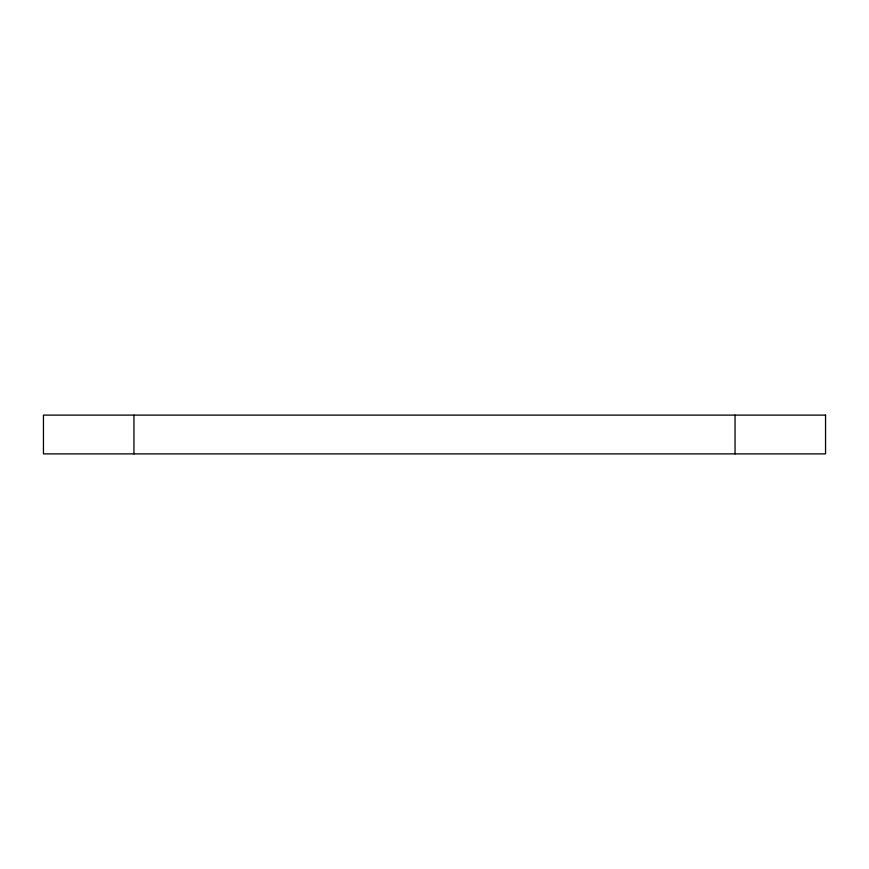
<?xml version="1.0" encoding="UTF-8"?>
<svg xmlns="http://www.w3.org/2000/svg" width="869" height="869" viewBox="0 0 869 869"><rect width="100%" height="100%" fill="white"/><g stroke="black" fill="none" stroke-linecap="round" stroke-linejoin="round"><path stroke-width="1.3" d="M735.055 415.11L735.055 453.89M133.945 415.11L133.945 453.89M825.55 415.11L43.45 415.11L43.45 453.89L825.55 453.89L825.55 415.11"/></g></svg>
